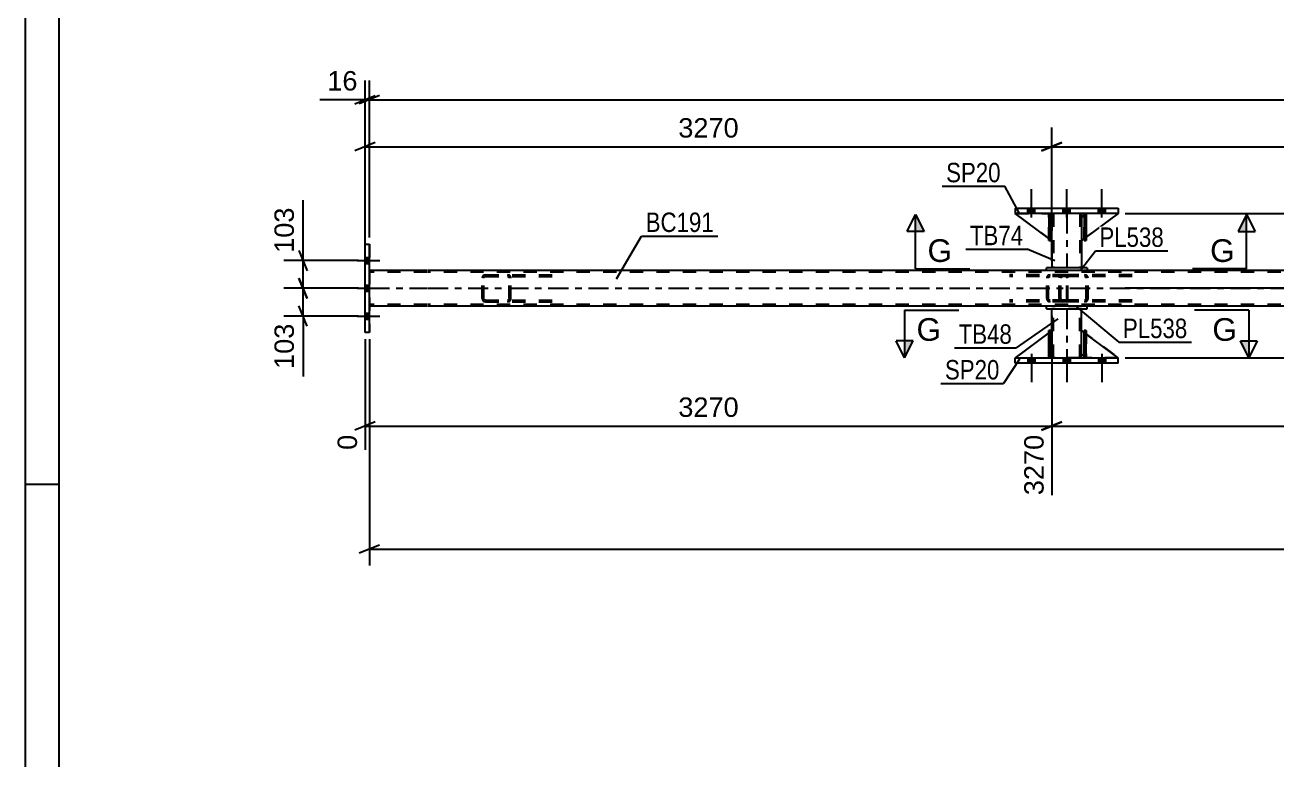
# Model space of a CAD drawing. Header units: millimetres. Extents: x 0 to 841, y 0 to 594.
# Drawn here: x 0 to 184.7, y 108.4 to 216.8 of the extents above; entities that cross this region are included whole.
import ezdxf

# ---------------------------------------------------------------- set-up
doc = ezdxf.new("R2010")
doc.units = ezdxf.units.MM
doc.linetypes.add('DXK_LINE_DOT2', pattern=[3.9198, 1.9599, -1.9599])
doc.linetypes.add('DXK_LINE_DOT3', pattern=[5.9187, 2.979, -0.9799, 0.9799, -0.9799])
doc.styles.add('Arial', font='arial.ttf', dxfattribs={"height": 0.2})
doc.styles.add('Arial Narrow', font='ARIALN.TTF', dxfattribs={"height": 0.2})

# ---------------------------------------------------------------- blocks, each defined once
blk = doc.blocks.new('Unknown-203724102-1113')
at = {"color": 5, "linetype": 'Continuous'}
for p, q in [((0, 594), (0, 0)), ((5, 589), (5, 5)), ((5, 149), (0, 149))]:
    blk.add_line(p, q, dxfattribs=at)
blk = doc.blocks.new('Part-203724102-2271 - 2267')
at = {"color": 2, "linetype": 'Continuous'}
for p, q in [((156.22, 188.73), (155.87, 188.37)), ((161.26, 188.97), (156.54, 185.47)), ((155.87, 188.37), (155.87, 184.97)), ((155.87, 184.97), (156.22, 185.23))]:
    blk.add_line(p, q, dxfattribs=at)
at = {"color": 7, "linetype": 'DXK_LINE_DOT2'}
for p, q in [((156.47, 188.97), (156.22, 188.73)), ((161.27, 188.97), (156.47, 188.97)), ((161.26, 188.97), (161.27, 188.97)), ((161.27, 188.97), (161.26, 188.97)), ((156.54, 185.47), (156.22, 185.23))]:
    blk.add_line(p, q, dxfattribs=at)
blk = doc.blocks.new('Part-203724102-2272 - 2267')
at = {"color": 7, "linetype": 'DXK_LINE_DOT2'}
for p, q in [((156.47, 188.97), (155.87, 188.37)), ((155.87, 184.97), (161.27, 188.97)), ((161.27, 188.97), (156.47, 188.97)), ((155.87, 188.37), (155.87, 184.97))]:
    blk.add_line(p, q, dxfattribs=at)
blk = doc.blocks.new('Part-203724102-2282 - 2267')
at = {"color": 2, "linetype": 'Continuous'}
for p, q in [((146.06, 189.77), (146.06, 188.97)), ((146.06, 189.77), (161.26, 189.77)), ((161.26, 188.97), (146.06, 188.97)), ((161.26, 189.77), (161.26, 188.97))]:
    blk.add_line(p, q, dxfattribs=at)
blk = doc.blocks.new('Part-203724102-2348 - 2267')
at = {"color": 2, "linetype": 'Continuous'}
for p, q in [((155.87, 168.29), (155.87, 171.69)), ((155.87, 171.69), (156.22, 171.43)), ((161.27, 167.69), (156.54, 171.19)), ((156.22, 167.94), (155.87, 168.29))]:
    blk.add_line(p, q, dxfattribs=at)
at = {"color": 7, "linetype": 'DXK_LINE_DOT2'}
for p, q in [((156.54, 171.19), (156.22, 171.43)), ((156.22, 167.94), (156.47, 167.69)), ((156.47, 167.69), (161.27, 167.69))]:
    blk.add_line(p, q, dxfattribs=at)
blk = doc.blocks.new('Part-203724102-2283 - 2267')
at = {"color": 2, "linetype": 'Continuous'}
for p, q in [((156.22, 167.69), (156.22, 171.69)), ((156.22, 171.69), (156.54, 171.69)), ((156.54, 167.69), (156.54, 171.69)), ((156.22, 167.69), (156.22, 167.69)), ((156.54, 167.69), (156.22, 167.69))]:
    blk.add_line(p, q, dxfattribs=at)
at = {"color": 7, "linetype": 'DXK_LINE_DOT2'}
for p, q in [((156.22, 171.69), (156.22, 168.29)), ((156.54, 168.29), (156.54, 171.69)), ((156.22, 168.29), (156.22, 167.69)), ((156.22, 168.29), (156.54, 168.29)), ((156.54, 167.69), (156.54, 168.29)), ((156.22, 167.69), (156.22, 167.69)), ((156.22, 167.69), (156.22, 167.69)), ((156.54, 167.69), (156.54, 167.69))]:
    blk.add_line(p, q, dxfattribs=at)
blk = doc.blocks.new('Part-203724102-2347 - 2267')
at = {"color": 7, "linetype": 'DXK_LINE_DOT2'}
for p, q in [((151.46, 171.69), (146.07, 167.69)), ((151.46, 168.29), (151.46, 171.69)), ((151.46, 171.69), (151.46, 168.29)), ((150.86, 167.69), (151.46, 168.29)), ((151.46, 168.29), (150.86, 167.69)), ((151.46, 168.29), (151.46, 168.29)), ((146.07, 167.69), (150.86, 167.69))]:
    blk.add_line(p, q, dxfattribs=at)
blk = doc.blocks.new('Part-203724102-2346 - 2267')
at = {"color": 2, "linetype": 'Continuous'}
for p, q in [((151.02, 171.36), (146.07, 167.69)), ((151.46, 171.69), (151.34, 171.6)), ((151.46, 168.29), (151.46, 171.69)), ((151.46, 168.29), (151.34, 168.17)), ((151.46, 168.29), (151.46, 168.29)), ((151.02, 167.85), (150.86, 167.69))]:
    blk.add_line(p, q, dxfattribs=at)
at = {"color": 7, "linetype": 'DXK_LINE_DOT2'}
for p, q in [((151.34, 171.6), (151.02, 171.36)), ((151.46, 168.29), (151.46, 171.69)), ((151.46, 168.29), (150.86, 167.69)), ((151.34, 168.17), (151.02, 167.85)), ((146.07, 167.69), (146.07, 167.69)), ((146.07, 167.69), (150.86, 167.69))]:
    blk.add_line(p, q, dxfattribs=at)
blk = doc.blocks.new('Part-203724102-2365 - 2267')
at = {"color": 7, "linetype": 'DXK_LINE_DOT2'}
for p, q in [((155.87, 168.29), (155.87, 171.69)), ((155.87, 171.69), (161.27, 167.69)), ((156.47, 167.69), (155.87, 168.29)), ((161.27, 167.69), (156.47, 167.69))]:
    blk.add_line(p, q, dxfattribs=at)
blk = doc.blocks.new('Part-203724102-2304 - 2267')
at = {"color": 2, "linetype": 'Continuous'}
for p, q in [((156.67, 175.29), (150.67, 175.29)), ((150.67, 174.89), (150.67, 175.29)), ((150.67, 174.89), (156.67, 174.89)), ((156.67, 174.89), (156.67, 175.29))]:
    blk.add_line(p, q, dxfattribs=at)
blk = doc.blocks.new('Part-203724102-2373 - 2267')
at = {"color": 2, "linetype": 'Continuous'}
for p, q in [((151.02, 167.69), (151.02, 171.69)), ((151.02, 171.69), (151.34, 171.69)), ((151.34, 167.69), (151.34, 171.69)), ((151.02, 167.69), (151.02, 167.69)), ((151.34, 167.69), (151.02, 167.69))]:
    blk.add_line(p, q, dxfattribs=at)
at = {"color": 7, "linetype": 'DXK_LINE_DOT2'}
for p, q in [((151.02, 171.69), (151.02, 168.29)), ((151.34, 168.29), (151.34, 171.69)), ((151.02, 168.29), (151.02, 167.69)), ((151.02, 168.29), (151.34, 168.29)), ((151.34, 167.69), (151.34, 168.29)), ((151.02, 167.69), (151.02, 167.69)), ((151.02, 167.69), (151.02, 167.69)), ((151.34, 167.69), (151.34, 167.69))]:
    blk.add_line(p, q, dxfattribs=at)
blk = doc.blocks.new('Part-203724102-2309 - 2267')
at = {"color": 2, "linetype": 'Continuous'}
for p, q in [((151.46, 171.69), (151.46, 174.89)), ((155.86, 171.69), (155.86, 174.89)), ((151.46, 167.69), (151.46, 168.29)), ((155.86, 167.69), (155.86, 168.29))]:
    blk.add_line(p, q, dxfattribs=at)
at = {"color": 7, "linetype": 'DXK_LINE_DOT2'}
for p, q in [((155.86, 174.89), (151.46, 174.89)), ((151.7, 167.69), (151.7, 174.89)), ((155.62, 167.69), (155.62, 174.89)), ((151.46, 168.29), (151.46, 171.69)), ((155.86, 168.29), (155.86, 171.69)), ((155.86, 167.69), (151.46, 167.69))]:
    blk.add_line(p, q, dxfattribs=at)
at = {"color": 7, "linetype": 'DXK_LINE_DOT3'}
blk.add_line((153.66, 174.89), (153.66, 167.69), dxfattribs=at)
blk = doc.blocks.new('Part-203724102-2375 - 2267')
at = {"color": 7, "linetype": 'DXK_LINE_DOT2'}
for p, q in [((151.34, 171.69), (151.02, 171.69)), ((151.02, 168.29), (151.02, 171.69)), ((151.02, 167.69), (151.02, 171.69)), ((151.34, 171.69), (151.34, 168.29)), ((151.34, 167.69), (151.34, 171.69)), ((151.34, 168.29), (151.02, 168.29)), ((151.02, 167.69), (151.02, 168.29)), ((151.34, 168.29), (151.34, 167.69)), ((151.34, 167.69), (151.02, 167.69)), ((151.34, 167.69), (151.34, 167.69))]:
    blk.add_line(p, q, dxfattribs=at)
blk = doc.blocks.new('Part-203724102-2345 - 2267')
at = {"color": 7, "linetype": 'DXK_LINE_DOT2'}
for p, q in [((156.54, 171.69), (156.22, 171.69)), ((156.22, 168.29), (156.22, 171.69)), ((156.22, 171.69), (156.22, 167.69)), ((156.54, 171.69), (156.54, 168.29)), ((156.54, 167.69), (156.54, 171.69)), ((156.54, 168.29), (156.22, 168.29)), ((156.22, 167.69), (156.22, 168.29)), ((156.54, 168.29), (156.54, 167.69)), ((156.54, 167.69), (156.22, 167.69)), ((156.54, 167.69), (156.54, 167.69))]:
    blk.add_line(p, q, dxfattribs=at)
blk = doc.blocks.new('Part-203724102-2350 - 2267')
at = {"color": 7, "linetype": 'DXK_LINE_DOT2'}
for p, q in [((151.46, 184.97), (146.07, 188.97)), ((146.07, 188.97), (150.86, 188.97)), ((150.86, 188.97), (151.46, 188.37)), ((151.46, 188.37), (150.86, 188.97)), ((151.46, 188.37), (151.46, 184.97)), ((151.46, 188.37), (151.46, 188.37)), ((151.46, 188.37), (151.46, 184.97))]:
    blk.add_line(p, q, dxfattribs=at)
blk = doc.blocks.new('Part-203724102-2358 - 2267')
at = {"color": 2, "linetype": 'Continuous'}
for p, q in [((151.34, 188.97), (151.02, 188.97)), ((151.02, 188.97), (151.02, 184.97)), ((151.34, 188.97), (151.34, 188.97)), ((151.34, 188.97), (151.34, 184.97)), ((151.34, 184.97), (151.02, 184.97))]:
    blk.add_line(p, q, dxfattribs=at)
at = {"color": 7, "linetype": 'DXK_LINE_DOT2'}
for p, q in [((151.02, 188.97), (151.02, 188.37)), ((151.02, 188.97), (151.02, 188.97)), ((151.34, 188.37), (151.34, 188.97)), ((151.34, 188.97), (151.34, 188.97)), ((151.34, 188.37), (151.02, 188.37)), ((151.02, 188.37), (151.02, 184.97)), ((151.34, 184.97), (151.34, 188.37))]:
    blk.add_line(p, q, dxfattribs=at)
blk = doc.blocks.new('Part-203724102-2366 - 2267')
at = {"color": 7, "linetype": 'DXK_LINE_DOT2'}
for p, q in [((151.02, 188.37), (151.02, 188.97)), ((151.02, 188.97), (151.02, 188.97)), ((151.02, 188.97), (151.02, 184.97)), ((151.02, 188.97), (151.34, 188.97)), ((151.34, 188.97), (151.34, 188.37)), ((151.34, 184.97), (151.34, 188.97)), ((151.02, 184.97), (151.02, 188.37)), ((151.02, 188.37), (151.34, 188.37)), ((151.34, 188.37), (151.34, 184.97)), ((151.02, 184.97), (151.34, 184.97))]:
    blk.add_line(p, q, dxfattribs=at)
blk = doc.blocks.new('Part-203724102-2392 - 2267')
at = {"color": 2, "linetype": 'Continuous'}
for p, q in [((50.17, 184.43), (50.81, 184.43)), ((50.17, 171.43), (50.17, 184.43)), ((50.81, 171.43), (50.81, 184.43)), ((50.81, 171.43), (50.17, 171.43))]:
    blk.add_line(p, q, dxfattribs=at)
at = {"color": 7, "linetype": 'DXK_LINE_DOT2'}
for p, q in [((50.17, 171.43), (50.17, 184.43)), ((50.81, 184.43), (50.81, 171.43))]:
    blk.add_line(p, q, dxfattribs=at)
blk = doc.blocks.new('Part-203724102-2397 - 2267')
at = {"color": 2, "linetype": 'Continuous'}
for p, q in [((146.06, 166.89), (146.06, 167.69)), ((146.06, 167.69), (161.26, 167.69)), ((161.26, 166.89), (146.06, 166.89)), ((161.26, 166.89), (161.26, 167.69))]:
    blk.add_line(p, q, dxfattribs=at)
blk = doc.blocks.new('Part-203724102-2398 - 2267')
at = {"color": 7, "linetype": 'DXK_LINE_DOT2'}
for p, q in [((152.6, 179.64), (152.56, 179.45)), ((152.56, 176.41), (152.56, 179.45)), ((152.81, 179.45), (152.83, 179.54)), ((152.81, 176.41), (152.81, 179.45)), ((152.83, 179.54), (152.89, 179.62)), ((153.07, 179.93), (152.87, 179.89)), ((152.89, 179.62), (152.97, 179.67)), ((152.97, 179.67), (153.07, 179.69)), ((163.3, 179.93), (153.07, 179.93)), ((163.3, 179.69), (153.07, 179.69)), ((156.5, 179.89), (156.31, 179.93)), ((156.31, 179.69), (156.4, 179.67)), ((156.4, 179.67), (156.49, 179.62)), ((156.49, 179.62), (156.54, 179.54)), ((156.54, 179.54), (156.56, 179.45)), ((156.56, 176.41), (156.56, 179.45)), ((156.82, 179.45), (156.78, 179.64)), ((156.82, 176.41), (156.82, 179.45)), ((152.56, 176.41), (152.6, 176.23)), ((152.83, 176.32), (152.81, 176.41)), ((152.89, 176.24), (152.83, 176.32)), ((152.87, 175.97), (153.07, 175.93)), ((152.97, 176.19), (152.89, 176.24)), ((153.07, 176.17), (152.97, 176.19)), ((163.3, 176.17), (153.07, 176.17)), ((163.3, 175.93), (153.07, 175.93)), ((156.4, 176.19), (156.31, 176.17)), ((156.31, 175.93), (156.5, 175.97)), ((156.49, 176.24), (156.4, 176.19)), ((156.54, 176.32), (156.49, 176.24)), ((156.56, 176.41), (156.54, 176.32)), ((156.78, 176.23), (156.82, 176.41))]:
    blk.add_line(p, q, dxfattribs=at)
for centre, start, end in [((153.05, 179.43), 110.7583, 155.68), ((156.32, 179.43), 24.32, 69.2417), ((153.05, 176.43), 204.32, 249.2417), ((156.32, 176.43), 290.7583, 335.68)]:
    blk.add_arc(centre, 0.496, start, end, dxfattribs=at)
blk = doc.blocks.new('Part-203724102-2475 - 2267')
at = {"color": 2, "linetype": 'Continuous'}
for p, q in [((151.46, 188.97), (151.46, 188.37)), ((155.86, 188.97), (155.86, 188.37)), ((151.46, 184.97), (151.46, 180.97)), ((155.86, 184.97), (155.86, 180.97))]:
    blk.add_line(p, q, dxfattribs=at)
at = {"color": 7, "linetype": 'DXK_LINE_DOT2'}
for p, q in [((155.86, 188.97), (151.46, 188.97)), ((151.7, 188.97), (151.7, 180.97)), ((155.62, 188.97), (155.62, 180.97)), ((151.46, 188.37), (151.46, 184.97)), ((155.86, 188.37), (155.86, 184.97)), ((155.86, 180.97), (151.46, 180.97))]:
    blk.add_line(p, q, dxfattribs=at)
at = {"color": 7, "linetype": 'DXK_LINE_DOT3'}
blk.add_line((153.66, 188.97), (153.66, 180.97), dxfattribs=at)
blk = doc.blocks.new('Part-203724102-2477 - 2267')
at = {"color": 2, "linetype": 'Continuous'}
for p, q in [((156.54, 188.97), (156.22, 188.97)), ((156.22, 188.97), (156.22, 184.97)), ((156.54, 188.97), (156.54, 188.97)), ((156.54, 188.97), (156.54, 184.97)), ((156.54, 184.97), (156.22, 184.97))]:
    blk.add_line(p, q, dxfattribs=at)
at = {"color": 7, "linetype": 'DXK_LINE_DOT2'}
for p, q in [((156.22, 188.97), (156.22, 188.37)), ((156.22, 188.97), (156.22, 188.97)), ((156.54, 188.37), (156.54, 188.97)), ((156.54, 188.97), (156.54, 188.97)), ((156.54, 188.37), (156.22, 188.37)), ((156.22, 188.37), (156.22, 184.97)), ((156.54, 184.97), (156.54, 188.37))]:
    blk.add_line(p, q, dxfattribs=at)
blk = doc.blocks.new('Part-203724102-2479 - 2267')
at = {"color": 7, "linetype": 'DXK_LINE_DOT2'}
for p, q in [((156.22, 188.37), (156.22, 188.97)), ((156.22, 188.97), (156.22, 188.97)), ((156.22, 188.97), (156.22, 184.97)), ((156.22, 188.97), (156.54, 188.97)), ((156.54, 188.97), (156.54, 188.37)), ((156.54, 184.97), (156.54, 188.97)), ((156.22, 184.97), (156.22, 188.37)), ((156.22, 188.37), (156.54, 188.37)), ((156.54, 188.37), (156.54, 184.97)), ((156.22, 184.97), (156.54, 184.97))]:
    blk.add_line(p, q, dxfattribs=at)
blk = doc.blocks.new('Part-203724102-2481 - 2267')
at = {"color": 7, "linetype": 'DXK_LINE_DOT2'}
for p, q in [((153.55, 179.93), (145.23, 179.93)), ((153.55, 179.69), (145.23, 179.69)), ((150.75, 179.64), (150.71, 179.45)), ((150.71, 176.41), (150.71, 179.45)), ((150.97, 179.45), (150.99, 179.54)), ((150.97, 176.41), (150.97, 179.45)), ((150.99, 179.54), (151.04, 179.62)), ((151.22, 179.93), (151.02, 179.89)), ((151.04, 179.62), (151.12, 179.67)), ((151.12, 179.67), (151.22, 179.69)), ((152.56, 179.69), (152.56, 179.93)), ((153.66, 179.89), (153.55, 179.93)), ((153.55, 179.69), (153.6, 179.67)), ((153.6, 179.67), (153.65, 179.62)), ((153.65, 179.62), (153.68, 179.54)), ((153.74, 179.79), (153.66, 179.89)), ((153.68, 179.54), (153.69, 179.45)), ((153.69, 176.41), (153.69, 179.45)), ((153.8, 179.64), (153.74, 179.79)), ((153.82, 179.45), (153.8, 179.64)), ((153.82, 176.41), (153.82, 179.45)), ((153.55, 176.17), (145.23, 176.17)), ((153.55, 175.93), (145.23, 175.93)), ((150.71, 176.41), (150.75, 176.23)), ((150.99, 176.32), (150.97, 176.41)), ((151.04, 176.24), (150.99, 176.32)), ((151.02, 175.97), (151.22, 175.93)), ((151.12, 176.19), (151.04, 176.24)), ((151.22, 176.17), (151.12, 176.19)), ((152.56, 175.93), (152.56, 176.17)), ((153.6, 176.19), (153.55, 176.17)), ((153.55, 175.93), (153.66, 175.97)), ((153.65, 176.24), (153.6, 176.19)), ((153.68, 176.32), (153.65, 176.24)), ((153.66, 175.97), (153.74, 176.07)), ((153.69, 176.41), (153.68, 176.32)), ((153.74, 176.07), (153.8, 176.23)), ((153.8, 176.23), (153.82, 176.41))]:
    blk.add_line(p, q, dxfattribs=at)
for centre, start, end in [((151.2, 179.44), 111.1941, 156.1506), ((151.2, 176.43), 203.8494, 248.8059)]:
    blk.add_arc(centre, 0.492, start, end, dxfattribs=at)
blk = doc.blocks.new('Bolt-203724102-2483 - 2267')
at = {"linetype": 'Continuous'}
for points in [[(50.81, 181.59), (50.81, 182.47), (50.17, 182.47), (50.17, 181.59)], [(50.81, 181.59), (50.81, 182.47), (50.17, 182.47), (50.17, 181.59)], [(50.81, 181.59), (50.81, 182.47), (50.17, 182.47), (50.17, 181.59)], [(50.81, 177.51), (50.81, 178.39), (50.17, 178.39), (50.17, 177.51)], [(50.81, 177.51), (50.81, 178.39), (50.17, 178.39), (50.17, 177.51)], [(50.81, 173.39), (50.81, 174.27), (50.17, 174.27), (50.17, 173.39)], [(50.81, 173.39), (50.81, 174.27), (50.17, 174.27), (50.17, 173.39)], [(50.81, 173.39), (50.81, 174.27), (50.17, 174.27), (50.17, 173.39)]]:
    blk.add_hatch(color=1, dxfattribs=at).paths.add_polyline_path(points)
at = {"color": 1, "linetype": 'Continuous'}
for p, q in [((49.01, 182.03), (52.33, 182.03)), ((49.01, 182.03), (52.33, 182.03)), ((49.01, 182.03), (52.33, 182.03)), ((50.17, 182.47), (50.81, 182.47)), ((50.17, 182.47), (50.81, 182.47)), ((50.17, 182.47), (50.81, 182.47)), ((50.17, 181.59), (50.81, 181.59)), ((50.17, 181.59), (50.81, 181.59)), ((50.17, 181.59), (50.81, 181.59)), ((49.01, 177.95), (52.33, 177.95)), ((49.01, 177.95), (52.33, 177.95)), ((50.17, 178.39), (50.81, 178.39)), ((50.17, 178.39), (50.81, 178.39)), ((50.17, 177.51), (50.81, 177.51)), ((50.17, 177.51), (50.81, 177.51)), ((49.01, 173.83), (52.33, 173.83)), ((49.01, 173.83), (52.33, 173.83)), ((49.01, 173.83), (52.33, 173.83)), ((50.17, 174.27), (50.81, 174.27)), ((50.17, 174.27), (50.81, 174.27)), ((50.17, 174.27), (50.81, 174.27)), ((50.17, 173.39), (50.81, 173.39)), ((50.17, 173.39), (50.81, 173.39)), ((50.17, 173.39), (50.81, 173.39))]:
    blk.add_line(p, q, dxfattribs=at)
blk = doc.blocks.new('Part-203724102-2504 - 2267')
at = {"color": 7, "linetype": 'DXK_LINE_DOT2'}
for p, q in [((67.46, 179.64), (67.43, 179.45)), ((67.43, 176.41), (67.43, 179.45)), ((67.68, 179.45), (67.7, 179.54)), ((67.68, 176.41), (67.68, 179.45)), ((67.7, 179.54), (67.76, 179.62)), ((67.94, 179.93), (67.74, 179.89)), ((67.76, 179.62), (67.84, 179.67)), ((67.84, 179.67), (67.94, 179.69)), ((67.94, 179.93), (78.16, 179.93)), ((67.94, 179.69), (78.16, 179.69)), ((71.37, 179.89), (71.17, 179.93)), ((71.17, 179.69), (71.27, 179.67)), ((71.27, 179.67), (71.35, 179.62)), ((71.35, 179.62), (71.41, 179.54)), ((71.41, 179.54), (71.43, 179.45)), ((71.43, 176.41), (71.43, 179.45)), ((71.68, 179.45), (71.64, 179.64)), ((71.68, 176.41), (71.68, 179.45)), ((67.43, 176.41), (67.46, 176.23)), ((67.7, 176.32), (67.68, 176.41)), ((67.76, 176.24), (67.7, 176.32)), ((67.74, 175.97), (67.94, 175.93)), ((67.84, 176.19), (67.76, 176.24)), ((67.94, 176.17), (67.84, 176.19)), ((67.94, 176.17), (78.16, 176.17)), ((67.94, 175.93), (78.16, 175.93)), ((71.27, 176.19), (71.17, 176.17)), ((71.17, 175.93), (71.37, 175.97)), ((71.35, 176.24), (71.27, 176.19)), ((71.41, 176.32), (71.35, 176.24)), ((71.43, 176.41), (71.41, 176.32)), ((71.64, 176.23), (71.68, 176.41))]:
    blk.add_line(p, q, dxfattribs=at)
for centre, start, end in [((67.92, 179.43), 110.7583, 155.68), ((71.19, 179.43), 24.32, 69.2417), ((67.92, 176.43), 204.32, 249.2417), ((71.19, 176.43), 290.7583, 335.68)]:
    blk.add_arc(centre, 0.496, start, end, dxfattribs=at)
blk = doc.blocks.new('Part-203724102-2505 - 2267')
at = {"color": 2, "linetype": 'Continuous'}
for p, q in [((59.33, 180.57), (50.81, 180.57)), ((150.67, 180.57), (59.43, 180.57)), ((718.34, 180.57), (156.67, 180.57)), ((59.33, 175.29), (50.81, 175.29)), ((150.67, 175.29), (59.43, 175.29)), ((320.93, 175.29), (156.67, 175.29))]:
    blk.add_line(p, q, dxfattribs=at)
at = {"color": 7, "linetype": 'DXK_LINE_DOT2'}
for p, q in [((50.81, 175.29), (50.81, 180.57)), ((59.33, 180.33), (50.81, 180.33)), ((718.34, 180.33), (59.43, 180.33)), ((156.67, 180.57), (150.67, 180.57)), ((59.33, 175.53), (50.81, 175.53)), ((718.34, 175.53), (59.43, 175.53)), ((156.67, 175.29), (150.67, 175.29))]:
    blk.add_line(p, q, dxfattribs=at)
at = {"color": 7, "linetype": 'DXK_LINE_DOT3'}
for p, q in [((50.81, 177.93), (59.33, 177.93)), ((59.43, 177.93), (718.34, 177.93))]:
    blk.add_line(p, q, dxfattribs=at)
blk = doc.blocks.new('Part-203724102-2510 - 2267')
at = {"color": 2, "linetype": 'Continuous'}
for p, q in [((156.67, 180.97), (150.67, 180.97)), ((150.67, 180.57), (150.67, 180.97)), ((156.67, 180.57), (150.67, 180.57)), ((156.67, 180.97), (156.67, 180.57))]:
    blk.add_line(p, q, dxfattribs=at)
blk = doc.blocks.new('Part-203724102-2519 - 2267')
at = {"color": 2, "linetype": 'Continuous'}
for p, q in [((151.02, 185.3), (146.07, 188.97)), ((151.02, 188.82), (150.86, 188.97)), ((151.46, 188.37), (151.34, 188.5)), ((151.46, 188.37), (151.46, 188.37)), ((151.46, 184.97), (151.46, 188.37)), ((151.34, 185.07), (151.46, 184.97)), ((151.46, 184.97), (151.46, 184.97))]:
    blk.add_line(p, q, dxfattribs=at)
at = {"color": 7, "linetype": 'DXK_LINE_DOT2'}
for p, q in [((150.86, 188.97), (146.07, 188.97)), ((146.07, 188.97), (146.07, 188.97)), ((150.86, 188.97), (151.46, 188.37)), ((151.34, 188.5), (151.02, 188.82)), ((151.46, 188.37), (151.46, 184.97)), ((151.34, 185.07), (151.02, 185.3))]:
    blk.add_line(p, q, dxfattribs=at)
blk = doc.blocks.new('Bolt-203724102-2539 - 2267')
at = {"linetype": 'Continuous'}
for points in [[(147.94, 166.89), (148.98, 166.89), (148.98, 167.69), (147.94, 167.69)], [(147.94, 166.89), (148.98, 166.89), (148.98, 167.69), (147.94, 167.69)], [(147.94, 166.89), (148.98, 166.89), (148.98, 167.69), (147.94, 167.69)], [(153.14, 166.89), (154.18, 166.89), (154.18, 167.69), (153.14, 167.69)], [(153.14, 166.89), (154.18, 166.89), (154.18, 167.69), (153.14, 167.69)], [(158.34, 166.89), (159.38, 166.89), (159.38, 167.69), (158.34, 167.69)], [(158.34, 166.89), (159.38, 166.89), (159.38, 167.69), (158.34, 167.69)], [(158.34, 166.89), (159.38, 166.89), (159.38, 167.69), (158.34, 167.69)]]:
    blk.add_hatch(color=1, dxfattribs=at).paths.add_polyline_path(points)
at = {"color": 1, "linetype": 'Continuous'}
for p, q in [((148.46, 168.29), (148.46, 164.09)), ((148.46, 168.29), (148.46, 164.09)), ((148.46, 168.29), (148.46, 164.09)), ((153.66, 168.29), (153.66, 164.09)), ((153.66, 168.29), (153.66, 164.09)), ((158.86, 168.29), (158.86, 164.09)), ((158.86, 168.29), (158.86, 164.09)), ((158.86, 168.29), (158.86, 164.09)), ((147.94, 167.69), (147.94, 166.89)), ((147.94, 167.69), (147.94, 166.89)), ((147.94, 167.69), (147.94, 166.89)), ((148.98, 167.69), (148.98, 166.89)), ((148.98, 167.69), (148.98, 166.89)), ((148.98, 167.69), (148.98, 166.89)), ((153.14, 167.69), (153.14, 166.89)), ((153.14, 167.69), (153.14, 166.89)), ((154.18, 167.69), (154.18, 166.89)), ((154.18, 167.69), (154.18, 166.89)), ((158.34, 167.69), (158.34, 166.89)), ((158.34, 167.69), (158.34, 166.89)), ((158.34, 167.69), (158.34, 166.89)), ((159.38, 167.69), (159.38, 166.89)), ((159.38, 167.69), (159.38, 166.89)), ((159.38, 167.69), (159.38, 166.89))]:
    blk.add_line(p, q, dxfattribs=at)
blk = doc.blocks.new('Bolt-203724102-2551 - 2267')
at = {"linetype": 'Continuous'}
for points in [[(148.98, 189.77), (147.94, 189.77), (147.94, 188.97), (148.98, 188.97)], [(148.98, 189.77), (147.94, 189.77), (147.94, 188.97), (148.98, 188.97)], [(148.98, 189.77), (147.94, 189.77), (147.94, 188.97), (148.98, 188.97)], [(154.18, 189.77), (153.14, 189.77), (153.14, 188.97), (154.18, 188.97)], [(154.18, 189.77), (153.14, 189.77), (153.14, 188.97), (154.18, 188.97)], [(159.38, 189.77), (158.34, 189.77), (158.34, 188.97), (159.38, 188.97)], [(159.38, 189.77), (158.34, 189.77), (158.34, 188.97), (159.38, 188.97)], [(159.38, 189.77), (158.34, 189.77), (158.34, 188.97), (159.38, 188.97)]]:
    blk.add_hatch(color=1, dxfattribs=at).paths.add_polyline_path(points)
at = {"color": 1, "linetype": 'Continuous'}
for p, q in [((148.46, 188.37), (148.46, 192.57)), ((148.46, 188.37), (148.46, 192.57)), ((148.46, 188.37), (148.46, 192.57)), ((153.66, 188.37), (153.66, 192.57)), ((153.66, 188.37), (153.66, 192.57)), ((158.86, 188.37), (158.86, 192.57)), ((158.86, 188.37), (158.86, 192.57)), ((158.86, 188.37), (158.86, 192.57)), ((147.94, 188.97), (147.94, 189.77)), ((147.94, 188.97), (147.94, 189.77)), ((147.94, 188.97), (147.94, 189.77)), ((148.98, 188.97), (148.98, 189.77)), ((148.98, 188.97), (148.98, 189.77)), ((148.98, 188.97), (148.98, 189.77)), ((153.14, 188.97), (153.14, 189.77)), ((153.14, 188.97), (153.14, 189.77)), ((154.18, 188.97), (154.18, 189.77)), ((154.18, 188.97), (154.18, 189.77)), ((158.34, 188.97), (158.34, 189.77)), ((158.34, 188.97), (158.34, 189.77)), ((158.34, 188.97), (158.34, 189.77)), ((159.38, 188.97), (159.38, 189.77)), ((159.38, 188.97), (159.38, 189.77)), ((159.38, 188.97), (159.38, 189.77))]:
    blk.add_line(p, q, dxfattribs=at)
blk = doc.blocks.new('StraightDimension-203724102-2732 - 2267')
at = {"color": 7, "linetype": 'Continuous'}
for p, q in [((191.62, 179.51), (192.82, 176.51)), ((162.27, 178.01), (194.62, 178.01)), ((192.22, 167.69), (192.22, 178.01)), ((192.82, 166.19), (191.62, 169.19)), ((162.27, 167.69), (194.62, 167.69))]:
    blk.add_line(p, q, dxfattribs=at)
at = {"color": 0}
blk.add_wipeout([(191.47, 176.79), (187.27, 176.79), (187.27, 168.92), (191.47, 168.92)], dxfattribs=at)
at = {"color": 3, "style": 'Arial'}
blk.add_text('258', height=2.865, rotation=90.0002, dxfattribs=at).set_placement((190.87, 169.52))
blk = doc.blocks.new('StraightDimension-203724102-2752 - 2267')
at = {"color": 7, "linetype": 'Continuous'}
for p, q in [((191.62, 190.47), (192.82, 187.47)), ((162.27, 188.97), (194.62, 188.97)), ((192.22, 178.01), (192.22, 188.97)), ((192.82, 176.51), (191.62, 179.51)), ((162.27, 178.01), (194.62, 178.01))]:
    blk.add_line(p, q, dxfattribs=at)
at = {"color": 0}
blk.add_wipeout([(191.47, 187.43), (187.27, 187.43), (187.27, 179.56), (191.47, 179.56)], dxfattribs=at)
at = {"color": 3, "style": 'Arial'}
blk.add_text('274', height=2.865, rotation=90.0002, dxfattribs=at).set_placement((190.87, 180.16))
blk = doc.blocks.new('StraightDimension-203724102-2558 - 2267')
at = {"color": 7, "linetype": 'Continuous'}
for p, q in [((50.81, 170.43), (50.81, 137.07)), ((52.31, 140.07), (49.31, 138.87)), ((50.81, 139.47), (727.6, 139.47))]:
    blk.add_line(p, q, dxfattribs=at)
blk = doc.blocks.new('StraightDimension-203724102-2569 - 2267')
at = {"color": 7, "linetype": 'Continuous'}
for p, q in [((151.46, 173.89), (151.46, 147.42)), ((50.17, 170.43), (50.17, 154.1)), ((51.67, 158.22), (48.67, 157.02)), ((50.17, 157.62), (151.46, 157.62)), ((149.96, 157.02), (152.96, 158.22))]:
    blk.add_line(p, q, dxfattribs=at)
at = {"color": 0}
blk.add_wipeout([(105.86, 158.37), (105.86, 162.57), (95.77, 162.57), (95.77, 158.37)], dxfattribs=at)
at = {"color": 0, "linetype": 'Continuous'}
for points in [[(49.57, 156.92), (45.37, 156.92), (45.37, 153.5), (49.57, 153.5)], [(150.86, 156.92), (146.66, 156.92), (146.66, 146.82), (150.86, 146.82)]]:
    blk.add_wipeout(points, dxfattribs=at)
at = {"color": 3, "style": 'Arial'}
blk.add_text('3270', height=2.865, dxfattribs=at).set_placement((96.37, 158.97))
at = {"color": 3, "linetype": 'Continuous', "style": 'Arial'}
for s, height, p in [('0', 2.87, (48.97, 154.1)), ('3270', 2.865, (150.26, 147.42))]:
    blk.add_text(s, height=height, rotation=90.0002, dxfattribs=at).set_placement(p)
blk = doc.blocks.new('StraightDimension-203724102-2585 - 2267')
at = {"color": 7, "linetype": 'Continuous'}
for p, q in [((151.46, 173.89), (151.46, 147.42)), ((321.73, 173.89), (321.73, 147.42)), ((152.96, 158.22), (149.96, 157.02)), ((151.46, 157.62), (321.73, 157.62)), ((320.23, 157.02), (323.23, 158.22))]:
    blk.add_line(p, q, dxfattribs=at)
at = {"color": 0}
blk.add_wipeout([(241.65, 158.37), (241.65, 162.57), (231.55, 162.57), (231.55, 158.37)], dxfattribs=at)
at = {"color": 0, "linetype": 'Continuous'}
blk.add_wipeout([(321.13, 156.92), (316.93, 156.92), (316.93, 146.82), (321.13, 146.82)], dxfattribs=at)
at = {"color": 3, "style": 'Arial'}
blk.add_text('4257', height=2.865, dxfattribs=at).set_placement((232.15, 158.97))
at = {"color": 3, "linetype": 'Continuous', "style": 'Arial'}
blk.add_text('7526', height=2.865, rotation=90.0002, dxfattribs=at).set_placement((320.53, 147.42))
blk = doc.blocks.new('StraightDimension-203724102-2654 - 2267')
at = {"color": 7, "linetype": 'Continuous'}
for p, q in [((151.46, 181.97), (151.46, 201.66)), ((321.73, 181.97), (321.73, 201.66)), ((152.96, 199.41), (149.96, 198.21)), ((151.46, 198.81), (321.73, 198.81)), ((320.23, 198.21), (323.23, 199.41))]:
    blk.add_line(p, q, dxfattribs=at)
at = {"color": 0}
blk.add_wipeout([(241.65, 199.56), (241.65, 203.76), (231.55, 203.76), (231.55, 199.56)], dxfattribs=at)
at = {"color": 3, "style": 'Arial'}
blk.add_text('4257', height=2.865, dxfattribs=at).set_placement((232.15, 200.16))
blk = doc.blocks.new('StraightDimension-203724102-2667 - 2267')
at = {"color": 7, "linetype": 'Continuous'}
for p, q in [((50.17, 180.71), (50.17, 201.66)), ((151.46, 181.97), (151.46, 201.66)), ((51.67, 199.41), (48.67, 198.21)), ((50.17, 198.81), (151.46, 198.81)), ((149.96, 198.21), (152.96, 199.41))]:
    blk.add_line(p, q, dxfattribs=at)
at = {"color": 0}
blk.add_wipeout([(105.86, 199.56), (105.86, 203.76), (95.77, 203.76), (95.77, 199.56)], dxfattribs=at)
at = {"color": 3, "style": 'Arial'}
blk.add_text('3270', height=2.865, dxfattribs=at).set_placement((96.37, 200.16))
blk = doc.blocks.new('StraightDimension-203724102-2684 - 2267')
at = {"color": 7, "linetype": 'Continuous'}
for p, q in [((40.41, 179.43), (41.61, 176.43)), ((49.17, 177.93), (38.16, 177.93)), ((41.01, 173.83), (41.01, 177.93)), ((49.17, 173.83), (38.16, 173.83)), ((41.61, 172.33), (40.41, 175.33))]:
    blk.add_line(p, q, dxfattribs=at)
at = {"color": 0}
blk.add_wipeout([(40.26, 173.31), (36.06, 173.31), (36.06, 165.44), (40.26, 165.44)], dxfattribs=at)
at = {"color": 7, "linetype": 'Continuous'}
blk.add_line((41.01, 173.83), (41.01, 164.91), dxfattribs=at)
blk.add_line((41.01, 173.83), (41.01, 164.91), dxfattribs=at)
at = {"color": 3, "style": 'Arial'}
blk.add_text('103', height=2.865, rotation=90.0002, dxfattribs=at).set_placement((39.66, 166.04))
blk = doc.blocks.new('StraightDimension-203724102-2692 - 2267')
at = {"color": 7, "linetype": 'Continuous'}
for p, q in [((40.41, 183.53), (41.61, 180.53)), ((49.17, 182.03), (38.16, 182.03)), ((41.01, 177.93), (41.01, 182.03)), ((41.61, 176.43), (40.41, 179.43)), ((49.17, 177.93), (38.16, 177.93))]:
    blk.add_line(p, q, dxfattribs=at)
at = {"color": 0}
blk.add_wipeout([(40.26, 190.43), (36.06, 190.43), (36.06, 182.56), (40.26, 182.56)], dxfattribs=at)
at = {"color": 7, "linetype": 'Continuous'}
blk.add_line((41.01, 182.03), (41.01, 190.95), dxfattribs=at)
blk.add_line((41.01, 182.03), (41.01, 190.95), dxfattribs=at)
at = {"color": 3, "style": 'Arial'}
blk.add_text('103', height=2.865, rotation=90.0002, dxfattribs=at).set_placement((39.66, 183.16))
blk = doc.blocks.new('StraightDimension-203724102-8860 - 2267')
at = {"color": 7, "linetype": 'Continuous'}
for p, q in [((50.81, 185.43), (50.81, 208.6)), ((52.31, 206.35), (49.31, 205.15)), ((50.81, 205.75), (726.96, 205.75))]:
    blk.add_line(p, q, dxfattribs=at)
blk = doc.blocks.new('StraightDimension-203724102-8861 - 2267')
at = {"color": 7, "linetype": 'Continuous'}
for p, q in [((50.17, 185.43), (50.17, 208.6)), ((50.81, 185.43), (50.81, 208.6)), ((48.67, 205.15), (51.67, 206.35)), ((52.31, 206.35), (49.31, 205.15)), ((50.17, 205.75), (50.81, 205.75))]:
    blk.add_line(p, q, dxfattribs=at)
at = {"color": 0}
blk.add_wipeout([(49.64, 206.5), (49.64, 210.7), (43.99, 210.7), (43.99, 206.5)], dxfattribs=at)
at = {"color": 7, "linetype": 'Continuous'}
blk.add_line((50.17, 205.75), (43.47, 205.75), dxfattribs=at)
blk.add_line((50.17, 205.75), (43.47, 205.75), dxfattribs=at)
at = {"color": 3, "style": 'Arial'}
blk.add_text('16', height=2.865, dxfattribs=at).set_placement((44.59, 207.1))
blk = doc.blocks.new('Mark-203724102-2278 - 2267')
at = {"color": 0}
blk.add_wipeout([(143.92, 193.57), (143.92, 196.57), (135.88, 196.57), (135.88, 193.57)], dxfattribs=at)
blk.add_wipeout([(143.92, 193.57), (143.92, 196.57), (135.88, 196.57), (135.88, 193.57)], dxfattribs=at)
at = {"color": 30, "linetype": 'Continuous'}
for p in [(135.28, 192.97), (146.63, 189.08)]:
    blk.add_line(p, (144.52, 192.97), dxfattribs=at)
at = {"color": 3, "style": 'Arial Narrow'}
blk.add_text('SP20', height=2.863, dxfattribs=at).set_placement((135.88, 193.57))
blk = doc.blocks.new('Mark-203724102-2300 - 2267')
at = {"color": 0}
blk.add_wipeout([(171.46, 170.59), (171.46, 173.59), (161.96, 173.59), (161.96, 170.59)], dxfattribs=at)
blk.add_wipeout([(171.46, 170.59), (171.46, 173.59), (161.96, 173.59), (161.96, 170.59)], dxfattribs=at)
at = {"color": 30, "linetype": 'Continuous'}
for p, q in [((155.09, 175.2), (161.36, 169.99)), ((161.36, 169.99), (172.06, 169.99))]:
    blk.add_line(p, q, dxfattribs=at)
at = {"color": 3, "style": 'Arial Narrow'}
blk.add_text('PL538', height=2.863, dxfattribs=at).set_placement((161.96, 170.59))
blk = doc.blocks.new('Mark-203724102-2305 - 2267')
at = {"color": 0}
blk.add_wipeout([(145.59, 169.75), (145.59, 172.75), (137.73, 172.75), (137.73, 169.75)], dxfattribs=at)
blk.add_wipeout([(145.59, 169.75), (145.59, 172.75), (137.73, 172.75), (137.73, 169.75)], dxfattribs=at)
at = {"color": 30, "linetype": 'Continuous'}
for p in [(152.36, 173.44), (137.13, 169.15)]:
    blk.add_line(p, (146.19, 169.15), dxfattribs=at)
at = {"color": 3, "style": 'Arial Narrow'}
blk.add_text('TB48', height=2.863, dxfattribs=at).set_placement((137.73, 169.75))
blk = doc.blocks.new('Mark-203724102-2393 - 2267')
at = {"color": 0}
blk.add_wipeout([(143.75, 164.49), (143.75, 167.49), (135.71, 167.49), (135.71, 164.49)], dxfattribs=at)
blk.add_wipeout([(143.75, 164.49), (143.75, 167.49), (135.71, 167.49), (135.71, 164.49)], dxfattribs=at)
at = {"color": 30, "linetype": 'Continuous'}
for p in [(146.7, 167.47), (135.11, 163.89)]:
    blk.add_line(p, (144.35, 163.89), dxfattribs=at)
at = {"color": 3, "style": 'Arial Narrow'}
blk.add_text('SP20', height=2.863, dxfattribs=at).set_placement((135.71, 164.49))
blk = doc.blocks.new('Mark-203724102-2471 - 2267')
at = {"color": 0}
blk.add_wipeout([(147.24, 184.29), (147.24, 187.29), (139.39, 187.29), (139.39, 184.29)], dxfattribs=at)
blk.add_wipeout([(147.24, 184.29), (147.24, 187.29), (139.39, 187.29), (139.39, 184.29)], dxfattribs=at)
at = {"color": 30, "linetype": 'Continuous'}
for p in [(138.79, 183.69), (151.92, 181.98)]:
    blk.add_line(p, (147.84, 183.69), dxfattribs=at)
at = {"color": 3, "style": 'Arial Narrow'}
blk.add_text('TB74', height=2.863, dxfattribs=at).set_placement((139.39, 184.29))
blk = doc.blocks.new('Mark-203724102-2506 - 2267')
at = {"color": 0}
blk.add_wipeout([(168, 184.04), (168, 187.04), (158.49, 187.04), (158.49, 184.04)], dxfattribs=at)
blk.add_wipeout([(168, 184.04), (168, 187.04), (158.49, 187.04), (158.49, 184.04)], dxfattribs=at)
at = {"color": 30, "linetype": 'Continuous'}
for p, q in [((155.69, 180.61), (157.89, 183.44)), ((157.89, 183.44), (168.6, 183.44))]:
    blk.add_line(p, q, dxfattribs=at)
at = {"color": 3, "style": 'Arial Narrow'}
blk.add_text('PL538', height=2.863, dxfattribs=at).set_placement((158.49, 184.04))
blk = doc.blocks.new('SectionMark-203724102-2820 - 2267')
at = {"color": 6, "linetype": 'Continuous'}
for p, q in [((129.76, 174.69), (137.76, 174.69)), ((129.76, 174.69), (129.76, 167.69)), ((180.53, 174.69), (172.53, 174.69)), ((180.53, 174.69), (180.53, 167.69)), ((129.76, 167.69), (128.51, 170.19)), ((181.78, 170.19), (180.53, 167.69))]:
    blk.add_line(p, q, dxfattribs=at)
at = {"color": 0, "linetype": 'Continuous'}
for points in [[(135.14, 170.19), (135.14, 173.69), (131.51, 173.69), (131.51, 170.19)], [(178.78, 170.19), (178.78, 173.69), (175.15, 173.69), (175.15, 170.19)]]:
    blk.add_wipeout(points, dxfattribs=at)
at = {"linetype": 'Continuous'}
for points in [[(129.76, 170.19), (131.01, 170.19), (129.76, 167.69)], [(179.28, 170.19), (180.53, 170.19), (180.53, 167.69)]]:
    blk.add_hatch(color=6, dxfattribs=at).paths.add_polyline_path(points)
at = {"color": 6, "linetype": 'Continuous'}
for p, q in [((131.01, 170.19), (128.51, 170.19)), ((129.76, 167.69), (131.01, 170.19)), ((179.28, 170.19), (181.78, 170.19)), ((180.53, 167.69), (179.28, 170.19))]:
    blk.add_line(p, q, dxfattribs=at)
at = {"color": 3, "linetype": 'Continuous', "style": 'Arial'}
for p in [(131.51, 170.19), (175.15, 170.19)]:
    blk.add_text('G', height=3.34, dxfattribs=at).set_placement(p)
blk = doc.blocks.new('SectionMark-203724102-2828 - 2267')
at = {"linetype": 'Continuous'}
for points in [[(132.63, 186.32), (131.38, 186.32), (131.38, 188.82)], [(180.2, 186.32), (178.95, 186.32), (180.2, 188.82)]]:
    blk.add_hatch(color=6, dxfattribs=at).paths.add_polyline_path(points)
at = {"color": 6, "linetype": 'Continuous'}
for p, q in [((130.13, 186.32), (131.38, 188.82)), ((131.38, 180.82), (131.38, 188.82)), ((131.38, 188.82), (132.63, 186.32)), ((180.2, 188.82), (178.95, 186.32)), ((180.2, 180.82), (180.2, 188.82)), ((180.2, 188.82), (181.45, 186.32)), ((132.63, 186.32), (130.13, 186.32)), ((178.95, 186.32), (181.45, 186.32)), ((131.38, 180.82), (139.38, 180.82)), ((180.2, 180.82), (172.2, 180.82))]:
    blk.add_line(p, q, dxfattribs=at)
at = {"color": 0, "linetype": 'Continuous'}
for points in [[(136.76, 181.82), (136.76, 185.32), (133.13, 185.32), (133.13, 181.82)], [(178.45, 181.82), (178.45, 185.32), (174.82, 185.32), (174.82, 181.82)]]:
    blk.add_wipeout(points, dxfattribs=at)
at = {"color": 3, "linetype": 'Continuous', "style": 'Arial'}
for p in [(133.13, 181.82), (174.82, 181.82)]:
    blk.add_text('G', height=3.34, dxfattribs=at).set_placement(p)
blk = doc.blocks.new('Mark-203724102-15523 - 2267')
at = {"color": 0}
blk.add_wipeout([(101.61, 186.24), (101.61, 189.24), (91.56, 189.24), (91.56, 186.24)], dxfattribs=at)
blk.add_wipeout([(101.61, 186.24), (101.61, 189.24), (91.56, 189.24), (91.56, 186.24)], dxfattribs=at)
at = {"color": 30, "linetype": 'Continuous'}
for p, q in [((87.23, 179.33), (90.96, 185.64)), ((90.96, 185.64), (102.21, 185.64))]:
    blk.add_line(p, q, dxfattribs=at)
at = {"color": 3, "style": 'Arial Narrow'}
blk.add_text('BC191', height=2.863, dxfattribs=at).set_placement((91.56, 186.24))

msp = doc.modelspace()

# ---------------------------------------------------------------- block references
for name in ['Unknown-203724102-1113', 'Bolt-203724102-2551 - 2267', 'Part-203724102-2282 - 2267', 'Part-203724102-2350 - 2267', 'Part-203724102-2519 - 2267', 'Part-203724102-2358 - 2267', 'Part-203724102-2366 - 2267', 'Part-203724102-2475 - 2267', 'Part-203724102-2271 - 2267', 'Part-203724102-2272 - 2267', 'Part-203724102-2477 - 2267', 'Part-203724102-2479 - 2267', 'Part-203724102-2392 - 2267', 'Bolt-203724102-2483 - 2267', 'Part-203724102-2505 - 2267', 'Part-203724102-2504 - 2267', 'Part-203724102-2481 - 2267', 'Part-203724102-2510 - 2267', 'Part-203724102-2398 - 2267', 'Part-203724102-2304 - 2267', 'Part-203724102-2309 - 2267', 'Part-203724102-2347 - 2267', 'Part-203724102-2346 - 2267', 'Part-203724102-2373 - 2267', 'Part-203724102-2375 - 2267', 'Part-203724102-2348 - 2267', 'Part-203724102-2365 - 2267', 'Part-203724102-2283 - 2267', 'Part-203724102-2345 - 2267', 'Bolt-203724102-2539 - 2267', 'Part-203724102-2397 - 2267']:
    msp.add_blockref(name, (0, 0))

# ---------------------------------------------------------------- next in the draw order: block references
msp.add_blockref('StraightDimension-203724102-2732 - 2267', (0, 0))

# ---------------------------------------------------------------- next in the draw order: block references
for name in ['StraightDimension-203724102-2752 - 2267', 'StraightDimension-203724102-2558 - 2267']:
    msp.add_blockref(name, (0, 0))

# ---------------------------------------------------------------- next in the draw order: block references
for name in ['StraightDimension-203724102-2654 - 2267', 'StraightDimension-203724102-2569 - 2267']:
    msp.add_blockref(name, (0, 0))

# ---------------------------------------------------------------- next in the draw order: block references
for name in ['StraightDimension-203724102-2667 - 2267', 'StraightDimension-203724102-2684 - 2267', 'StraightDimension-203724102-2585 - 2267', 'Mark-203724102-2393 - 2267']:
    msp.add_blockref(name, (0, 0))

# ---------------------------------------------------------------- next in the draw order: block references
msp.add_blockref('StraightDimension-203724102-2692 - 2267', (0, 0))

# ---------------------------------------------------------------- next in the draw order: block references
msp.add_blockref('StraightDimension-203724102-8860 - 2267', (0, 0))

# ---------------------------------------------------------------- next in the draw order: block references
for name in ['StraightDimension-203724102-8861 - 2267', 'Mark-203724102-2278 - 2267', 'Mark-203724102-15523 - 2267', 'Mark-203724102-2471 - 2267', 'Mark-203724102-2506 - 2267', 'Mark-203724102-2300 - 2267', 'Mark-203724102-2305 - 2267']:
    msp.add_blockref(name, (0, 0))

# ---------------------------------------------------------------- next in the draw order: block references
for name in ['SectionMark-203724102-2828 - 2267', 'SectionMark-203724102-2820 - 2267']:
    msp.add_blockref(name, (0, 0))

doc.saveas('drawing.dxf')
